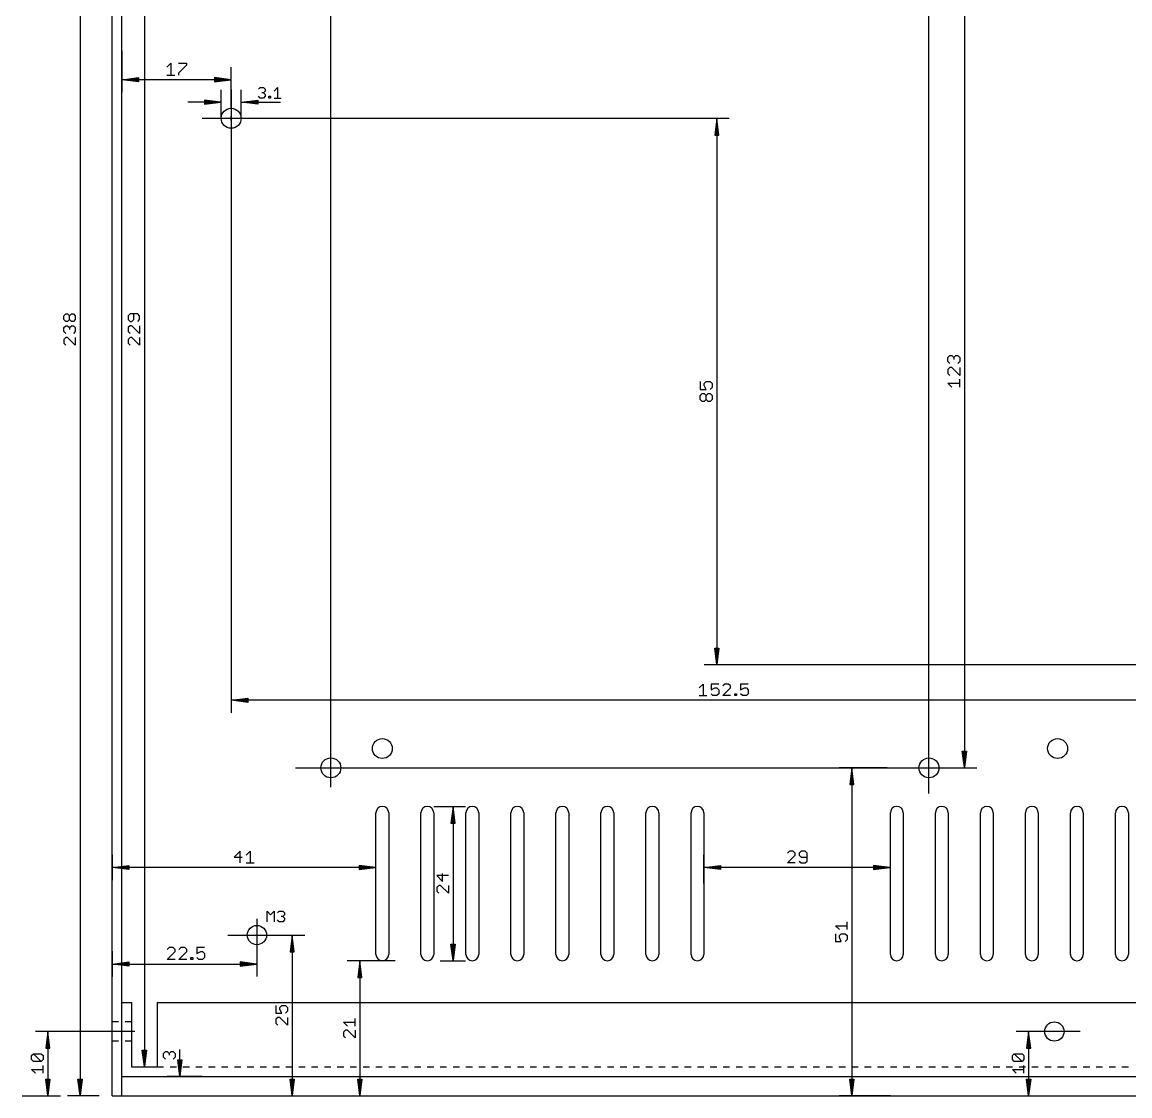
# Model space of a CAD drawing. Extents: x -16 to 648, y -52 to 442.
# Drawn here: x -15.5 to 156.7, y 97 to 263.9 of the extents above; entities that cross this region are included whole.
import ezdxf

# ---------------------------------------------------------------- set-up
doc = ezdxf.new("R2010")
doc.units = 0
for name, color, linetype in [('113', 4, 'CONTINUOUS'), ('138', 213, 'CONTINUOUS'), ('140', 1, 'CONTINUOUS'), ('20', 7, 'CONTINUOUS'), ('47', 2, 'CONTINUOUS')]:
    doc.layers.add(name, color=color, linetype=linetype)

msp = doc.modelspace()

# ---------------------------------------------------------------- linework, layer by layer
at = {"layer": '113'}
for p, q in [((39.5, 119), (39.5, 141)), ((41.5, 141), (41.5, 119)), ((46.5, 119), (46.5, 141)), ((48.5, 141), (48.5, 119)), ((53.5, 119), (53.5, 141)), ((55.5, 141), (55.5, 119)), ((60.5, 119), (60.5, 141)), ((62.5, 141), (62.5, 119)), ((67.5, 119), (67.5, 141)), ((69.5, 141), (69.5, 119)), ((74.5, 119), (74.5, 141)), ((76.5, 141), (76.5, 119)), ((81.5, 119), (81.5, 141)), ((83.5, 141), (83.5, 119)), ((88.5, 119), (88.5, 141)), ((90.5, 141), (90.5, 119)), ((119.5, 119), (119.5, 141)), ((121.5, 141), (121.5, 119)), ((126.5, 119), (126.5, 141)), ((128.5, 141), (128.5, 119)), ((133.5, 119), (133.5, 141)), ((135.5, 141), (135.5, 119)), ((140.5, 119), (140.5, 141)), ((142.5, 141), (142.5, 119)), ((147.5, 119), (147.5, 141)), ((149.5, 141), (149.5, 119)), ((154.5, 119), (154.5, 141)), ((156.5, 141), (156.5, 119))]:
    msp.add_line(p, q, dxfattribs=at)
for centre, start, end in [((40.5, 141), 90, 180), ((40.5, 141), 0, 90), ((47.5, 141), 90, 180), ((47.5, 141), 0, 90), ((54.5, 141), 90, 180), ((54.5, 141), 0, 90), ((61.5, 141), 90, 180), ((61.5, 141), 0, 90), ((68.5, 141), 90, 180), ((68.5, 141), 0, 90), ((75.5, 141), 90, 180), ((75.5, 141), 0, 90), ((82.5, 141), 90, 180), ((82.5, 141), 0, 90), ((89.5, 141), 90, 180), ((89.5, 141), 0, 90), ((120.5, 141), 90, 180), ((120.5, 141), 0, 90), ((127.5, 141), 90, 180), ((127.5, 141), 0, 90), ((134.5, 141), 90, 180), ((134.5, 141), 0, 90), ((141.5, 141), 90, 180), ((141.5, 141), 0, 90), ((148.5, 141), 90, 180), ((148.5, 141), 0, 90), ((155.5, 141), 90, 180), ((155.5, 141), 0, 90), ((40.5, 119), 180, 270), ((40.5, 119), 270, 0), ((47.5, 119), 180, 270), ((47.5, 119), 270, 0), ((54.5, 119), 180, 270), ((54.5, 119), 270, 0), ((61.5, 119), 180, 270), ((61.5, 119), 270, 0), ((68.5, 119), 180, 270), ((68.5, 119), 270, 0), ((75.5, 119), 180, 270), ((75.5, 119), 270, 0), ((82.5, 119), 180, 270), ((82.5, 119), 270, 0), ((89.5, 119), 180, 270), ((89.5, 119), 270, 0), ((120.5, 119), 180, 270), ((120.5, 119), 270, 0), ((127.5, 119), 180, 270), ((127.5, 119), 270, 0), ((134.5, 119), 180, 270), ((134.5, 119), 270, 0), ((141.5, 119), 180, 270), ((141.5, 119), 270, 0), ((148.5, 119), 180, 270), ((148.5, 119), 270, 0), ((155.5, 119), 180, 270), ((155.5, 119), 270, 0)]:
    msp.add_arc(centre, 1, start, end, dxfattribs=at)
at = {"layer": '138'}
for centre, radius in [((17, 249), 1.55), ((40.5, 151), 1.55), ((145.5, 151), 1.55), ((32.5, 148), 1.55), ((125.5, 148), 1.55), ((145, 107), 1.5)]:
    msp.add_circle(centre, radius, dxfattribs=at)
at = {"layer": '140'}
msp.add_circle((21, 122), 1.5, dxfattribs=at)
at = {"layer": '20'}
for p, q in [((-1.5, 97), (-1.5, 335)), ((0, 111.5), (0, 335)), ((0, 100), (0, 111.5)), ((0, 111.5), (1.5, 111.5)), ((1.5, 111.5), (1.5, 101.5)), ((5.5, 111.5), (5.5, 101.5)), ((5.5, 111.5), (284.5, 111.5)), ((-0.5, 108.5), (-1.5, 108.5)), ((1.5, 108.5), (0.5, 108.5)), ((-0.5, 105.5), (-1.5, 105.5)), ((1.5, 105.5), (0.5, 105.5)), ((0, 97), (0, 100)), ((0, 100), (290, 100)), ((1.5, 101.5), (3, 101.5)), ((4, 101.5), (5.5, 101.5)), ((5.5, 101.5), (6.5, 101.5)), ((7.5, 101.5), (8.5, 101.5)), ((9.5, 101.5), (10.5, 101.5)), ((11.5, 101.5), (12.5, 101.5)), ((13.5, 101.5), (14.5, 101.5)), ((15.5, 101.5), (16.5, 101.5)), ((17.5, 101.5), (18.5, 101.5)), ((19.5, 101.5), (20.5, 101.5)), ((21.5, 101.5), (22.5, 101.5)), ((23.5, 101.5), (24.5, 101.5)), ((25.5, 101.5), (26.5, 101.5)), ((27.5, 101.5), (28.5, 101.5)), ((29.5, 101.5), (30.5, 101.5)), ((31.5, 101.5), (32.5, 101.5)), ((33.5, 101.5), (34.5, 101.5)), ((35.5, 101.5), (36.5, 101.5)), ((37.5, 101.5), (38.5, 101.5)), ((39.5, 101.5), (40.5, 101.5)), ((41.5, 101.5), (42.5, 101.5)), ((43.5, 101.5), (44.5, 101.5)), ((45.5, 101.5), (46.5, 101.5)), ((47.5, 101.5), (48.5, 101.5)), ((49.5, 101.5), (50.5, 101.5)), ((51.5, 101.5), (52.5, 101.5)), ((53.5, 101.5), (54.5, 101.5)), ((55.5, 101.5), (56.5, 101.5)), ((57.5, 101.5), (58.5, 101.5)), ((59.5, 101.5), (60.5, 101.5)), ((61.5, 101.5), (62.5, 101.5)), ((63.5, 101.5), (64.5, 101.5)), ((65.5, 101.5), (66.5, 101.5)), ((67.5, 101.5), (68.5, 101.5)), ((69.5, 101.5), (70.5, 101.5)), ((71.5, 101.5), (72.5, 101.5)), ((73.5, 101.5), (74.5, 101.5)), ((75.5, 101.5), (76.5, 101.5)), ((77.5, 101.5), (78.5, 101.5)), ((79.5, 101.5), (80.5, 101.5)), ((81.5, 101.5), (82.5, 101.5)), ((83.5, 101.5), (84.5, 101.5)), ((85.5, 101.5), (86.5, 101.5)), ((87.5, 101.5), (88.5, 101.5)), ((89.5, 101.5), (90.5, 101.5)), ((91.5, 101.5), (92.5, 101.5)), ((93.5, 101.5), (94.5, 101.5)), ((95.5, 101.5), (96.5, 101.5)), ((97.5, 101.5), (98.5, 101.5)), ((99.5, 101.5), (100.5, 101.5)), ((101.5, 101.5), (102.5, 101.5)), ((103.5, 101.5), (104.5, 101.5)), ((105.5, 101.5), (106.5, 101.5)), ((107.5, 101.5), (108.5, 101.5)), ((109.5, 101.5), (110.5, 101.5)), ((111.5, 101.5), (112.5, 101.5)), ((113.5, 101.5), (114.5, 101.5)), ((115.5, 101.5), (116.5, 101.5)), ((117.5, 101.5), (118.5, 101.5)), ((119.5, 101.5), (120.5, 101.5)), ((121.5, 101.5), (122.5, 101.5)), ((123.5, 101.5), (124.5, 101.5)), ((125.5, 101.5), (126.5, 101.5)), ((127.5, 101.5), (128.5, 101.5)), ((129.5, 101.5), (130.5, 101.5)), ((131.5, 101.5), (132.5, 101.5)), ((133.5, 101.5), (134.5, 101.5)), ((135.5, 101.5), (136.5, 101.5)), ((137.5, 101.5), (138.5, 101.5)), ((139.5, 101.5), (140.5, 101.5)), ((141.5, 101.5), (142.5, 101.5)), ((143.5, 101.5), (144.5, 101.5)), ((145.5, 101.5), (146.5, 101.5)), ((147.5, 101.5), (148.5, 101.5)), ((149.5, 101.5), (150.5, 101.5)), ((151.5, 101.5), (152.5, 101.5)), ((153.5, 101.5), (154.5, 101.5)), ((155.5, 101.5), (156.5, 101.5)), ((-1.5, 97), (0, 97)), ((0, 97), (290, 97))]:
    msp.add_line(p, q, dxfattribs=at)
at = {"layer": '47'}
for p, q in [((-6.5, 334.935), (-6.5, 97.065)), ((3.5, 330.435), (3.5, 101.565)), ((32.5, 145), (32.5, 277.95)), ((125.5, 144), (125.5, 277.95)), ((131, 270.935), (131, 148.065)), ((0, 259.5), (0, 253.05)), ((6.9829, 256.939), (7.5993, 257.5554)), ((7.5993, 257.5554), (7.5993, 255.7062)), ((8.8245, 257.5554), (10.0573, 257.5554)), ((10.0573, 257.2472), (8.8245, 256.0144)), ((10.0573, 257.5554), (10.0573, 257.2472)), ((17, 250.5), (17, 256.95)), ((0.065, 255), (2.6, 255.3192)), ((0.065, 255), (2.6, 255.26)), ((0.065, 255), (2.6, 255.13)), ((16.935, 255), (0.065, 255)), ((2.6, 254.6808), (0.065, 255)), ((2.6, 254.87), (0.065, 255)), ((2.6, 254.74), (0.065, 255)), ((2.6, 255.3192), (2.6, 254.6808)), ((6.9829, 255.7062), (8.2157, 255.7062)), ((8.8245, 256.0144), (8.8245, 255.7062)), ((16.935, 255), (14.4, 255.3192)), ((14.4, 255.3192), (14.4, 254.6808)), ((16.935, 255), (14.4, 255.26)), ((16.935, 255), (14.4, 255.13)), ((14.4, 254.6808), (16.935, 255)), ((14.4, 254.87), (16.935, 255)), ((14.4, 254.74), (16.935, 255)), ((15.45, 249), (15.45, 253.45)), ((17, 253.5), (17, 156.55)), ((18.55, 249), (18.55, 253.45)), ((21.2262, 253.5065), (21.4974, 253.7777)), ((21.4974, 253.7777), (22.0397, 253.7777)), ((22.0397, 253.7777), (22.3109, 253.5065)), ((22.3109, 253.2354), (22.0397, 252.9642)), ((22.3109, 253.5065), (22.3109, 253.2354)), ((23.6819, 253.2354), (24.2243, 253.7777)), ((24.2243, 253.7777), (24.2243, 252.1507)), ((15.385, 251.5), (10.25, 251.5)), ((15.385, 251.5), (12.85, 251.8192)), ((12.85, 251.8192), (12.85, 251.1808)), ((15.385, 251.5), (12.85, 251.76)), ((15.385, 251.5), (12.85, 251.63)), ((12.85, 251.1808), (15.385, 251.5)), ((12.85, 251.37), (15.385, 251.5)), ((12.85, 251.24), (15.385, 251.5)), ((18.615, 251.5), (21.15, 251.8192)), ((18.615, 251.5), (21.15, 251.76)), ((18.615, 251.5), (21.15, 251.63)), ((18.615, 251.5), (24.6846, 251.5)), ((21.15, 251.1808), (18.615, 251.5)), ((21.15, 251.37), (18.615, 251.5)), ((21.15, 251.24), (18.615, 251.5)), ((21.15, 251.8192), (21.15, 251.1808)), ((21.4974, 252.1507), (21.2262, 252.4219)), ((22.0397, 252.1507), (21.4974, 252.1507)), ((22.0397, 252.9642), (21.7685, 252.9642)), ((22.0397, 252.9642), (22.3109, 252.693)), ((22.3109, 252.4219), (22.0397, 252.1507)), ((22.3109, 252.693), (22.3109, 252.4219)), ((22.8634, 252.1507), (22.8634, 252.4219)), ((22.8634, 252.4219), (23.1345, 252.4219)), ((23.1345, 252.1507), (22.8634, 252.1507)), ((23.1345, 252.4219), (23.1345, 252.1507)), ((23.6819, 252.1507), (24.7666, 252.1507)), ((12.5, 249), (94.45, 249)), ((16.6808, 249), (17.3192, 249)), ((17, 248.6808), (17, 249.3192)), ((92.5, 248.935), (92.1808, 246.4)), ((92.5, 248.935), (92.24, 246.4)), ((92.5, 248.935), (92.37, 246.4)), ((92.5, 248.935), (92.5, 164.065)), ((92.8192, 246.4), (92.5, 248.935)), ((92.63, 246.4), (92.5, 248.935)), ((92.76, 246.4), (92.5, 248.935)), ((92.1808, 246.4), (92.8192, 246.4)), ((-9.0299, 218.2962), (-8.7302, 218.596)), ((-9.0299, 217.6968), (-9.0299, 218.2962)), ((-8.7302, 217.3971), (-9.0299, 217.6968)), ((-8.7302, 218.596), (-8.4305, 218.596)), ((-8.4305, 217.3971), (-8.7302, 217.3971)), ((-8.4305, 218.596), (-8.1308, 218.2962)), ((-8.1308, 217.6968), (-8.4305, 217.3971)), ((-8.1308, 218.2962), (-7.831, 218.596)), ((-8.1308, 217.6968), (-8.1308, 218.2962)), ((-7.831, 217.3971), (-8.1308, 217.6968)), ((-7.831, 218.596), (-7.5313, 218.596)), ((-7.5313, 217.3971), (-7.831, 217.3971)), ((-7.5313, 218.596), (-7.2316, 218.2962)), ((-7.2316, 217.6968), (-7.5313, 217.3971)), ((-7.2316, 218.2962), (-7.2316, 217.6968)), ((1.2698, 218.596), (0.9701, 218.2962)), ((0.9701, 218.2962), (0.9701, 217.6968)), ((0.9701, 217.6968), (1.2698, 217.3971)), ((2.4687, 218.596), (1.2698, 218.596)), ((1.2698, 217.3971), (1.5695, 217.3971)), ((1.5695, 217.3971), (1.8692, 217.6968)), ((1.8692, 217.6968), (1.8692, 218.596)), ((2.7684, 218.2962), (2.4687, 218.596)), ((2.4687, 217.3971), (2.7684, 217.6968)), ((2.7684, 217.6968), (2.7684, 218.2962)), ((-9.0299, 216.4547), (-8.7302, 216.7544)), ((-9.0299, 215.8552), (-9.0299, 216.4547)), ((-8.7302, 215.5555), (-9.0299, 215.8552)), ((-8.7302, 216.7544), (-8.4305, 216.7544)), ((-8.4305, 216.7544), (-8.1308, 216.4547)), ((-8.1308, 216.4547), (-7.831, 216.7544)), ((-8.1308, 216.4547), (-8.1308, 216.1549)), ((-7.831, 216.7544), (-7.5313, 216.7544)), ((-7.5313, 216.7544), (-7.2316, 216.4547)), ((-7.2316, 215.8552), (-7.5313, 215.5555)), ((-7.2316, 216.4547), (-7.2316, 215.8552)), ((1.2698, 216.7544), (0.9701, 216.4547)), ((0.9701, 216.4547), (0.9701, 215.8552)), ((0.9701, 215.8552), (1.2698, 215.5555)), ((1.5695, 216.7544), (1.2698, 216.7544)), ((2.7684, 215.5555), (1.5695, 216.7544)), ((2.7684, 216.7544), (2.7684, 215.5555)), ((-8.7302, 214.9128), (-9.0299, 214.6131)), ((-9.0299, 214.6131), (-9.0299, 214.0137)), ((-9.0299, 214.0137), (-8.7302, 213.7139)), ((-8.4305, 214.9128), (-8.7302, 214.9128)), ((-7.2316, 213.7139), (-8.4305, 214.9128)), ((-7.2316, 214.9128), (-7.2316, 213.7139)), ((1.2698, 214.9128), (0.9701, 214.6131)), ((0.9701, 214.6131), (0.9701, 214.0137)), ((0.9701, 214.0137), (1.2698, 213.7139)), ((1.5695, 214.9128), (1.2698, 214.9128)), ((2.7684, 213.7139), (1.5695, 214.9128)), ((2.7684, 214.9128), (2.7684, 213.7139)), ((128.4446, 211.7963), (128.7528, 212.1045)), ((128.7528, 212.1045), (129.061, 212.1045)), ((129.061, 212.1045), (129.3692, 211.7963)), ((129.3692, 211.7963), (129.6774, 212.1045)), ((129.6774, 212.1045), (129.9856, 212.1045)), ((129.9856, 212.1045), (130.2938, 211.7963)), ((128.4446, 211.1799), (128.4446, 211.7963)), ((128.7528, 210.8717), (128.4446, 211.1799)), ((128.7528, 210.2629), (128.4446, 209.9547)), ((129.061, 210.2629), (128.7528, 210.2629)), ((130.2938, 209.0301), (129.061, 210.2629)), ((129.3692, 211.7963), (129.3692, 211.4881)), ((130.2938, 211.1799), (129.9856, 210.8717)), ((130.2938, 211.7963), (130.2938, 211.1799)), ((130.2938, 210.2629), (130.2938, 209.0301)), ((128.4446, 209.9547), (128.4446, 209.3383)), ((128.4446, 209.3383), (128.7528, 209.0301)), ((130.2938, 207.1885), (130.2938, 208.4213)), ((89.9446, 208.0573), (89.9446, 206.8245)), ((89.9446, 206.8245), (90.8692, 206.8245)), ((90.561, 207.7491), (90.8692, 208.0573)), ((90.561, 207.4409), (90.561, 207.7491)), ((90.8692, 206.8245), (90.561, 207.4409)), ((90.8692, 208.0573), (91.4856, 208.0573)), ((91.4856, 208.0573), (91.7938, 207.7491)), ((91.7938, 207.1327), (91.4856, 206.8245)), ((91.7938, 207.7491), (91.7938, 207.1327)), ((129.061, 207.1885), (128.4446, 207.8049)), ((128.4446, 207.8049), (130.2938, 207.8049)), ((89.9446, 205.9075), (90.2528, 206.2157)), ((89.9446, 205.2911), (89.9446, 205.9075)), ((90.2528, 204.9829), (89.9446, 205.2911)), ((90.2528, 206.2157), (90.561, 206.2157)), ((90.561, 204.9829), (90.2528, 204.9829)), ((90.561, 206.2157), (90.8692, 205.9075)), ((90.8692, 205.2911), (90.561, 204.9829)), ((90.8692, 205.9075), (91.1774, 206.2157)), ((90.8692, 205.2911), (90.8692, 205.9075)), ((91.1774, 204.9829), (90.8692, 205.2911)), ((91.1774, 206.2157), (91.4856, 206.2157)), ((91.4856, 204.9829), (91.1774, 204.9829)), ((91.4856, 206.2157), (91.7938, 205.9075)), ((91.7938, 205.2911), (91.4856, 204.9829)), ((91.7938, 205.9075), (91.7938, 205.2911)), ((92.5, 164.065), (92.1808, 166.6)), ((92.1808, 166.6), (92.8192, 166.6)), ((92.5, 164.065), (92.24, 166.6)), ((92.5, 164.065), (92.37, 166.6)), ((92.8192, 166.6), (92.5, 164.065)), ((92.63, 166.6), (92.5, 164.065)), ((92.76, 166.6), (92.5, 164.065)), ((175, 164), (90.55, 164)), ((89.7679, 160.4305), (90.3673, 161.0299)), ((90.3673, 161.0299), (90.3673, 159.2316)), ((92.8083, 161.0299), (91.6094, 161.0299)), ((91.6094, 161.0299), (91.6094, 160.1308)), ((91.6094, 160.1308), (92.2089, 160.4305)), ((92.2089, 160.4305), (92.5086, 160.4305)), ((92.5086, 160.4305), (92.8083, 160.1308)), ((93.7507, 161.0299), (93.451, 160.7302)), ((93.451, 159.2316), (94.6499, 160.4305)), ((94.3502, 161.0299), (93.7507, 161.0299)), ((94.6499, 160.7302), (94.3502, 161.0299)), ((94.6499, 160.4305), (94.6499, 160.7302)), ((97.4123, 161.0299), (96.2134, 161.0299)), ((96.2134, 161.0299), (96.2134, 160.1308)), ((96.2134, 160.1308), (96.8128, 160.4305)), ((96.8128, 160.4305), (97.1125, 160.4305)), ((97.1125, 160.4305), (97.4123, 160.1308)), ((17.065, 158.5), (19.6, 158.8192)), ((17.065, 158.5), (19.6, 158.76)), ((17.065, 158.5), (19.6, 158.63)), ((169.435, 158.5), (17.065, 158.5)), ((19.6, 158.1808), (17.065, 158.5)), ((19.6, 158.37), (17.065, 158.5)), ((19.6, 158.24), (17.065, 158.5)), ((19.6, 158.8192), (19.6, 158.1808)), ((89.7679, 159.2316), (90.9668, 159.2316)), ((91.9092, 159.2316), (91.6094, 159.5313)), ((92.5086, 159.2316), (91.9092, 159.2316)), ((92.8083, 159.5313), (92.5086, 159.2316)), ((92.8083, 160.1308), (92.8083, 159.5313)), ((94.6499, 159.2316), (93.451, 159.2316)), ((95.2926, 159.2316), (95.2926, 159.5313)), ((95.2926, 159.5313), (95.5923, 159.5313)), ((95.5923, 159.2316), (95.2926, 159.2316)), ((95.5923, 159.5313), (95.5923, 159.2316)), ((96.5131, 159.2316), (96.2134, 159.5313)), ((97.1125, 159.2316), (96.5131, 159.2316)), ((97.4123, 159.5313), (97.1125, 159.2316)), ((97.4123, 160.1308), (97.4123, 159.5313)), ((131, 148.065), (130.6808, 150.6)), ((130.6808, 150.6), (131.3192, 150.6)), ((131, 148.065), (130.74, 150.6)), ((131, 148.065), (130.87, 150.6)), ((131.3192, 150.6), (131, 148.065)), ((131.13, 150.6), (131, 148.065)), ((131.26, 150.6), (131, 148.065)), ((27, 148), (132.95, 148)), ((119, 148), (111.55, 148)), ((113.5, 147.935), (113.1808, 145.4)), ((113.5, 147.935), (113.24, 145.4)), ((113.5, 147.935), (113.37, 145.4)), ((113.5, 147.935), (113.5, 97.065)), ((113.8192, 145.4), (113.5, 147.935)), ((113.63, 145.4), (113.5, 147.935)), ((113.76, 145.4), (113.5, 147.935)), ((113.1808, 145.4), (113.8192, 145.4)), ((48.5, 142), (53.45, 142)), ((51.5, 141.935), (51.1808, 139.4)), ((51.5, 141.935), (51.24, 139.4)), ((51.5, 141.935), (51.37, 139.4)), ((51.5, 141.935), (51.5, 118.065)), ((51.8192, 139.4), (51.5, 141.935)), ((51.63, 139.4), (51.5, 141.935)), ((51.76, 139.4), (51.5, 141.935)), ((51.1808, 139.4), (51.8192, 139.4)), ((-1.5, 134.5), (-1.5, 130.55)), ((18.4075, 135.0554), (17.4829, 134.1308)), ((18.4075, 133.2062), (18.4075, 135.0554)), ((19.3245, 134.439), (19.9409, 135.0554)), ((19.9409, 135.0554), (19.9409, 133.2062)), ((39.5, 131), (39.5, 134.45)), ((90.5, 130), (90.5, 134.45)), ((103.7911, 135.0554), (103.4829, 134.7472)), ((103.4829, 133.2062), (104.7157, 134.439)), ((104.4075, 135.0554), (103.7911, 135.0554)), ((104.7157, 134.7472), (104.4075, 135.0554)), ((104.7157, 134.439), (104.7157, 134.7472)), ((105.6327, 135.0554), (105.3245, 134.7472)), ((105.3245, 134.7472), (105.3245, 134.439)), ((105.3245, 134.439), (105.6327, 134.1308)), ((106.2491, 135.0554), (105.6327, 135.0554)), ((106.5573, 134.7472), (106.2491, 135.0554)), ((106.5573, 133.5144), (106.5573, 134.7472)), ((119.5, 130.5), (119.5, 134.45)), ((-1.435, 132.5), (1.1, 132.8192)), ((-1.435, 132.5), (1.1, 132.76)), ((-1.435, 132.5), (1.1, 132.63)), ((1.1, 132.8192), (1.1, 132.1808)), ((17.4829, 134.1308), (18.7157, 134.1308)), ((19.3245, 133.2062), (20.5573, 133.2062)), ((39.435, 132.5), (36.9, 132.8192)), ((36.9, 132.8192), (36.9, 132.1808)), ((39.435, 132.5), (36.9, 132.76)), ((39.435, 132.5), (36.9, 132.63)), ((90.565, 132.5), (93.1, 132.8192)), ((90.565, 132.5), (93.1, 132.76)), ((90.565, 132.5), (93.1, 132.63)), ((93.1, 132.8192), (93.1, 132.1808)), ((104.7157, 133.2062), (103.4829, 133.2062)), ((105.3245, 133.5144), (105.6327, 133.2062)), ((105.6327, 134.1308), (106.5573, 134.1308)), ((105.6327, 133.2062), (106.2491, 133.2062)), ((106.2491, 133.2062), (106.5573, 133.5144)), ((119.435, 132.5), (116.9, 132.8192)), ((116.9, 132.8192), (116.9, 132.1808)), ((119.435, 132.5), (116.9, 132.76)), ((119.435, 132.5), (116.9, 132.63)), ((39.435, 132.5), (-1.435, 132.5)), ((1.1, 132.1808), (-1.435, 132.5)), ((1.1, 132.37), (-1.435, 132.5)), ((1.1, 132.24), (-1.435, 132.5)), ((36.9, 132.1808), (39.435, 132.5)), ((36.9, 132.37), (39.435, 132.5)), ((36.9, 132.24), (39.435, 132.5)), ((50.7684, 131.2491), (48.9701, 131.2491)), ((48.9701, 131.2491), (49.8692, 130.3499)), ((49.8692, 130.3499), (49.8692, 131.5488)), ((119.435, 132.5), (90.565, 132.5)), ((93.1, 132.1808), (90.565, 132.5)), ((93.1, 132.37), (90.565, 132.5)), ((93.1, 132.24), (90.565, 132.5)), ((116.9, 132.1808), (119.435, 132.5)), ((116.9, 132.37), (119.435, 132.5)), ((116.9, 132.24), (119.435, 132.5)), ((49.2698, 129.7072), (48.9701, 129.4075)), ((48.9701, 129.4075), (48.9701, 128.8081)), ((49.5695, 129.7072), (49.2698, 129.7072)), ((50.7684, 128.5083), (49.5695, 129.7072)), ((50.7684, 129.7072), (50.7684, 128.5083)), ((48.9701, 128.8081), (49.2698, 128.5083)), ((21, 124.5), (21, 115.55)), ((22.5762, 124.0762), (22.5762, 125.7032)), ((22.5762, 125.7032), (23.1185, 125.1609)), ((23.1185, 125.1609), (23.6609, 125.7032)), ((23.6609, 125.7032), (23.6609, 124.0762)), ((24.2134, 125.432), (24.4845, 125.7032)), ((24.4845, 124.0762), (24.2134, 124.3474)), ((24.4845, 125.7032), (25.0268, 125.7032)), ((25.0268, 124.0762), (24.4845, 124.0762)), ((25.0268, 124.8897), (24.7557, 124.8897)), ((25.0268, 125.7032), (25.298, 125.432)), ((25.298, 125.1609), (25.0268, 124.8897)), ((25.0268, 124.8897), (25.298, 124.6185)), ((25.298, 124.3474), (25.0268, 124.0762)), ((25.298, 125.432), (25.298, 125.1609)), ((25.298, 124.6185), (25.298, 124.3474)), ((112.7684, 122.8499), (112.7684, 124.0488)), ((111.5695, 122.8499), (110.9701, 123.4494)), ((110.9701, 123.4494), (112.7684, 123.4494)), ((16.5, 122), (28.45, 122)), ((26.5, 121.935), (26.1808, 119.4)), ((26.5, 121.935), (26.24, 119.4)), ((26.5, 121.935), (26.37, 119.4)), ((26.5, 121.935), (26.5, 97.065)), ((26.8192, 119.4), (26.5, 121.935)), ((26.63, 119.4), (26.5, 121.935)), ((26.76, 119.4), (26.5, 121.935)), ((51.5, 118.065), (51.1808, 120.6)), ((51.1808, 120.6), (51.8192, 120.6)), ((51.5, 118.065), (51.24, 120.6)), ((51.5, 118.065), (51.37, 120.6)), ((51.8192, 120.6), (51.5, 118.065)), ((51.63, 120.6), (51.5, 118.065)), ((51.76, 120.6), (51.5, 118.065)), ((110.9701, 122.2072), (110.9701, 121.0083)), ((110.9701, 121.0083), (111.8692, 121.0083)), ((111.5695, 121.9075), (111.8692, 122.2072)), ((111.5695, 121.6078), (111.5695, 121.9075)), ((111.8692, 121.0083), (111.5695, 121.6078)), ((111.8692, 122.2072), (112.4687, 122.2072)), ((112.4687, 122.2072), (112.7684, 121.9075)), ((112.7684, 121.3081), (112.4687, 121.0083)), ((112.7684, 121.9075), (112.7684, 121.3081)), ((-1.5, 119.5), (-1.5, 115.55)), ((7.3451, 120.0554), (7.0369, 119.7472)), ((7.0369, 118.2062), (8.2697, 119.439)), ((7.9615, 120.0554), (7.3451, 120.0554)), ((8.2697, 119.7472), (7.9615, 120.0554)), ((8.2697, 119.439), (8.2697, 119.7472)), ((9.1866, 120.0554), (8.8784, 119.7472)), ((8.8784, 118.2062), (10.1112, 119.439)), ((9.803, 120.0554), (9.1866, 120.0554)), ((10.1112, 119.7472), (9.803, 120.0554)), ((10.1112, 119.439), (10.1112, 119.7472)), ((12.8736, 120.0554), (11.6408, 120.0554)), ((11.6408, 120.0554), (11.6408, 119.1308)), ((11.6408, 119.1308), (12.2572, 119.439)), ((12.2572, 119.439), (12.5654, 119.439)), ((12.5654, 119.439), (12.8736, 119.1308)), ((12.8736, 119.1308), (12.8736, 118.5144)), ((26.1808, 119.4), (26.8192, 119.4)), ((-1.435, 117.5), (1.1, 117.8192)), ((-1.435, 117.5), (1.1, 117.76)), ((-1.435, 117.5), (1.1, 117.63)), ((-1.435, 117.5), (20.935, 117.5)), ((1.1, 117.1808), (-1.435, 117.5)), ((1.1, 117.37), (-1.435, 117.5)), ((1.1, 117.24), (-1.435, 117.5)), ((1.1, 117.8192), (1.1, 117.1808)), ((8.2697, 118.2062), (7.0369, 118.2062)), ((10.1112, 118.2062), (8.8784, 118.2062)), ((10.72, 118.2062), (10.72, 118.5144)), ((10.72, 118.5144), (11.0282, 118.5144)), ((11.0282, 118.2062), (10.72, 118.2062)), ((11.0282, 118.5144), (11.0282, 118.2062)), ((11.949, 118.2062), (11.6408, 118.5144)), ((12.5654, 118.2062), (11.949, 118.2062)), ((12.8736, 118.5144), (12.5654, 118.2062)), ((20.935, 117.5), (18.4, 117.8192)), ((18.4, 117.8192), (18.4, 117.1808)), ((20.935, 117.5), (18.4, 117.76)), ((20.935, 117.5), (18.4, 117.63)), ((18.4, 117.1808), (20.935, 117.5)), ((18.4, 117.37), (20.935, 117.5)), ((18.4, 117.24), (20.935, 117.5)), ((42.5, 118), (35.05, 118)), ((37, 117.935), (36.6808, 115.4)), ((37, 117.935), (36.74, 115.4)), ((37, 117.935), (36.87, 115.4)), ((37, 117.935), (37, 97.065)), ((37.3192, 115.4), (37, 117.935)), ((37.13, 115.4), (37, 117.935)), ((37.26, 115.4), (37, 117.935)), ((49.5, 118), (53.45, 118)), ((36.6808, 115.4), (37.3192, 115.4)), ((23.9701, 111.0488), (23.9701, 109.8499)), ((24.5695, 110.7491), (24.8692, 111.0488)), ((24.5695, 110.4494), (24.5695, 110.7491)), ((24.8692, 109.8499), (24.5695, 110.4494)), ((24.8692, 111.0488), (25.4687, 111.0488)), ((25.4687, 111.0488), (25.7684, 110.7491)), ((25.7684, 110.7491), (25.7684, 110.1496)), ((23.9701, 109.8499), (24.8692, 109.8499)), ((24.2698, 109.2072), (23.9701, 108.9075)), ((23.9701, 108.9075), (23.9701, 108.3081)), ((24.5695, 109.2072), (24.2698, 109.2072)), ((25.7684, 108.0083), (24.5695, 109.2072)), ((25.7684, 110.1496), (25.4687, 109.8499)), ((25.7684, 109.2072), (25.7684, 108.0083)), ((36.2684, 107.8499), (36.2684, 109.0488)), ((2, 107), (-13.45, 107)), ((-11.5, 106.935), (-11.8192, 104.4)), ((-11.5, 106.935), (-11.76, 104.4)), ((-11.5, 106.935), (-11.63, 104.4)), ((-11.5, 106.935), (-11.5, 97.065)), ((-11.1808, 104.4), (-11.5, 106.935)), ((-11.37, 104.4), (-11.5, 106.935)), ((-11.24, 104.4), (-11.5, 106.935)), ((23.9701, 108.3081), (24.2698, 108.0083)), ((35.0695, 107.8499), (34.4701, 108.4494)), ((34.4701, 108.4494), (36.2684, 108.4494)), ((34.7698, 107.2072), (34.4701, 106.9075)), ((34.4701, 106.9075), (34.4701, 106.3081)), ((35.0695, 107.2072), (34.7698, 107.2072)), ((36.2684, 106.0083), (35.0695, 107.2072)), ((36.2684, 107.2072), (36.2684, 106.0083)), ((149, 107), (139.05, 107)), ((141, 106.935), (140.6808, 104.4)), ((141, 106.935), (140.74, 104.4)), ((141, 106.935), (140.87, 104.4)), ((141, 106.935), (141, 97.065)), ((141.3192, 104.4), (141, 106.935)), ((141.13, 104.4), (141, 106.935)), ((141.26, 104.4), (141, 106.935)), ((34.4701, 106.3081), (34.7698, 106.0083)), ((-14.0299, 103.2491), (-13.7302, 103.5488)), ((-13.7302, 103.5488), (-12.5313, 103.5488)), ((-12.5313, 102.3499), (-13.7302, 103.5488)), ((-12.5313, 103.5488), (-12.2316, 103.2491)), ((-11.8192, 104.4), (-11.1808, 104.4)), ((3.5, 101.565), (3.1808, 104.1)), ((3.1808, 104.1), (3.8192, 104.1)), ((3.5, 101.565), (3.24, 104.1)), ((3.5, 101.565), (3.37, 104.1)), ((3.8192, 104.1), (3.5, 101.565)), ((3.63, 104.1), (3.5, 101.565)), ((3.76, 104.1), (3.5, 101.565)), ((6.4701, 103.6008), (6.7698, 103.9005)), ((6.4701, 103.0013), (6.4701, 103.6008)), ((6.7698, 103.9005), (7.0695, 103.9005)), ((7.0695, 103.9005), (7.3692, 103.6008)), ((7.3692, 103.6008), (7.669, 103.9005)), ((7.3692, 103.6008), (7.3692, 103.301)), ((7.669, 103.9005), (7.9687, 103.9005)), ((7.9687, 103.9005), (8.2684, 103.6008)), ((8.2684, 103.6008), (8.2684, 103.0013)), ((9, 100.065), (9, 104.1888)), ((138.4701, 103.2491), (138.7698, 103.5488)), ((138.7698, 103.5488), (139.9687, 103.5488)), ((139.9687, 102.3499), (138.7698, 103.5488)), ((139.9687, 103.5488), (140.2684, 103.2491)), ((140.6808, 104.4), (141.3192, 104.4)), ((-14.0299, 102.6496), (-14.0299, 103.2491)), ((-13.7302, 102.3499), (-14.0299, 102.6496)), ((-12.5313, 102.3499), (-13.7302, 102.3499)), ((-12.2316, 102.6496), (-12.5313, 102.3499)), ((-12.2316, 103.2491), (-12.2316, 102.6496)), ((-12.2316, 100.5083), (-12.2316, 101.7072)), ((6.7698, 102.7016), (6.4701, 103.0013)), ((8.2684, 103.0013), (7.9687, 102.7016)), ((9, 100.065), (8.6808, 102.6)), ((8.6808, 102.6), (9.3192, 102.6)), ((9, 100.065), (8.74, 102.6)), ((9, 100.065), (8.87, 102.6)), ((9.3192, 102.6), (9, 100.065)), ((9.13, 102.6), (9, 100.065)), ((9.26, 102.6), (9, 100.065)), ((138.4701, 102.6496), (138.4701, 103.2491)), ((138.7698, 102.3499), (138.4701, 102.6496)), ((139.9687, 102.3499), (138.7698, 102.3499)), ((140.2684, 102.6496), (139.9687, 102.3499)), ((140.2684, 103.2491), (140.2684, 102.6496)), ((140.2684, 100.5083), (140.2684, 101.7072)), ((-13.4305, 100.5083), (-14.0299, 101.1078)), ((-14.0299, 101.1078), (-12.2316, 101.1078)), ((3, 101.5), (5.45, 101.5)), ((12.5, 100), (7.05, 100)), ((139.0695, 100.5083), (138.4701, 101.1078)), ((138.4701, 101.1078), (140.2684, 101.1078)), ((-11.5, 97.065), (-11.8192, 99.6)), ((-11.8192, 99.6), (-11.1808, 99.6)), ((-11.5, 97.065), (-11.76, 99.6)), ((-11.5, 97.065), (-11.63, 99.6)), ((-11.1808, 99.6), (-11.5, 97.065)), ((-11.37, 99.6), (-11.5, 97.065)), ((-11.24, 99.6), (-11.5, 97.065)), ((-6.5, 97.065), (-6.8192, 99.6)), ((-6.8192, 99.6), (-6.1808, 99.6)), ((-6.5, 97.065), (-6.76, 99.6)), ((-6.5, 97.065), (-6.63, 99.6)), ((-6.1808, 99.6), (-6.5, 97.065)), ((-6.37, 99.6), (-6.5, 97.065)), ((-6.24, 99.6), (-6.5, 97.065)), ((26.5, 97.065), (26.1808, 99.6)), ((26.1808, 99.6), (26.8192, 99.6)), ((26.5, 97.065), (26.24, 99.6)), ((26.5, 97.065), (26.37, 99.6)), ((26.8192, 99.6), (26.5, 97.065)), ((26.63, 99.6), (26.5, 97.065)), ((26.76, 99.6), (26.5, 97.065)), ((37, 97.065), (36.6808, 99.6)), ((36.6808, 99.6), (37.3192, 99.6)), ((37, 97.065), (36.74, 99.6)), ((37, 97.065), (36.87, 99.6)), ((37.3192, 99.6), (37, 97.065)), ((37.13, 99.6), (37, 97.065)), ((37.26, 99.6), (37, 97.065)), ((113.5, 97.065), (113.1808, 99.6)), ((113.1808, 99.6), (113.8192, 99.6)), ((113.5, 97.065), (113.24, 99.6)), ((113.5, 97.065), (113.37, 99.6)), ((113.8192, 99.6), (113.5, 97.065)), ((113.63, 99.6), (113.5, 97.065)), ((113.76, 99.6), (113.5, 97.065)), ((141, 97.065), (140.6808, 99.6)), ((140.6808, 99.6), (141.3192, 99.6)), ((141, 97.065), (140.74, 99.6)), ((141, 97.065), (140.87, 99.6)), ((141.3192, 99.6), (141, 97.065)), ((141.13, 99.6), (141, 97.065)), ((141.26, 99.6), (141, 97.065)), ((-15.5, 97), (-9.55, 97)), ((-3.5, 97), (-8.45, 97)), ((0.5, 97), (10.95, 97)), ((12.5, 97), (38.95, 97)), ((26.5, 97), (26.5, 97)), ((119.5, 97), (111.55, 97)), ((139, 97), (142.95, 97))]:
    msp.add_line(p, q, dxfattribs=at)

doc.saveas('drawing.dxf')
